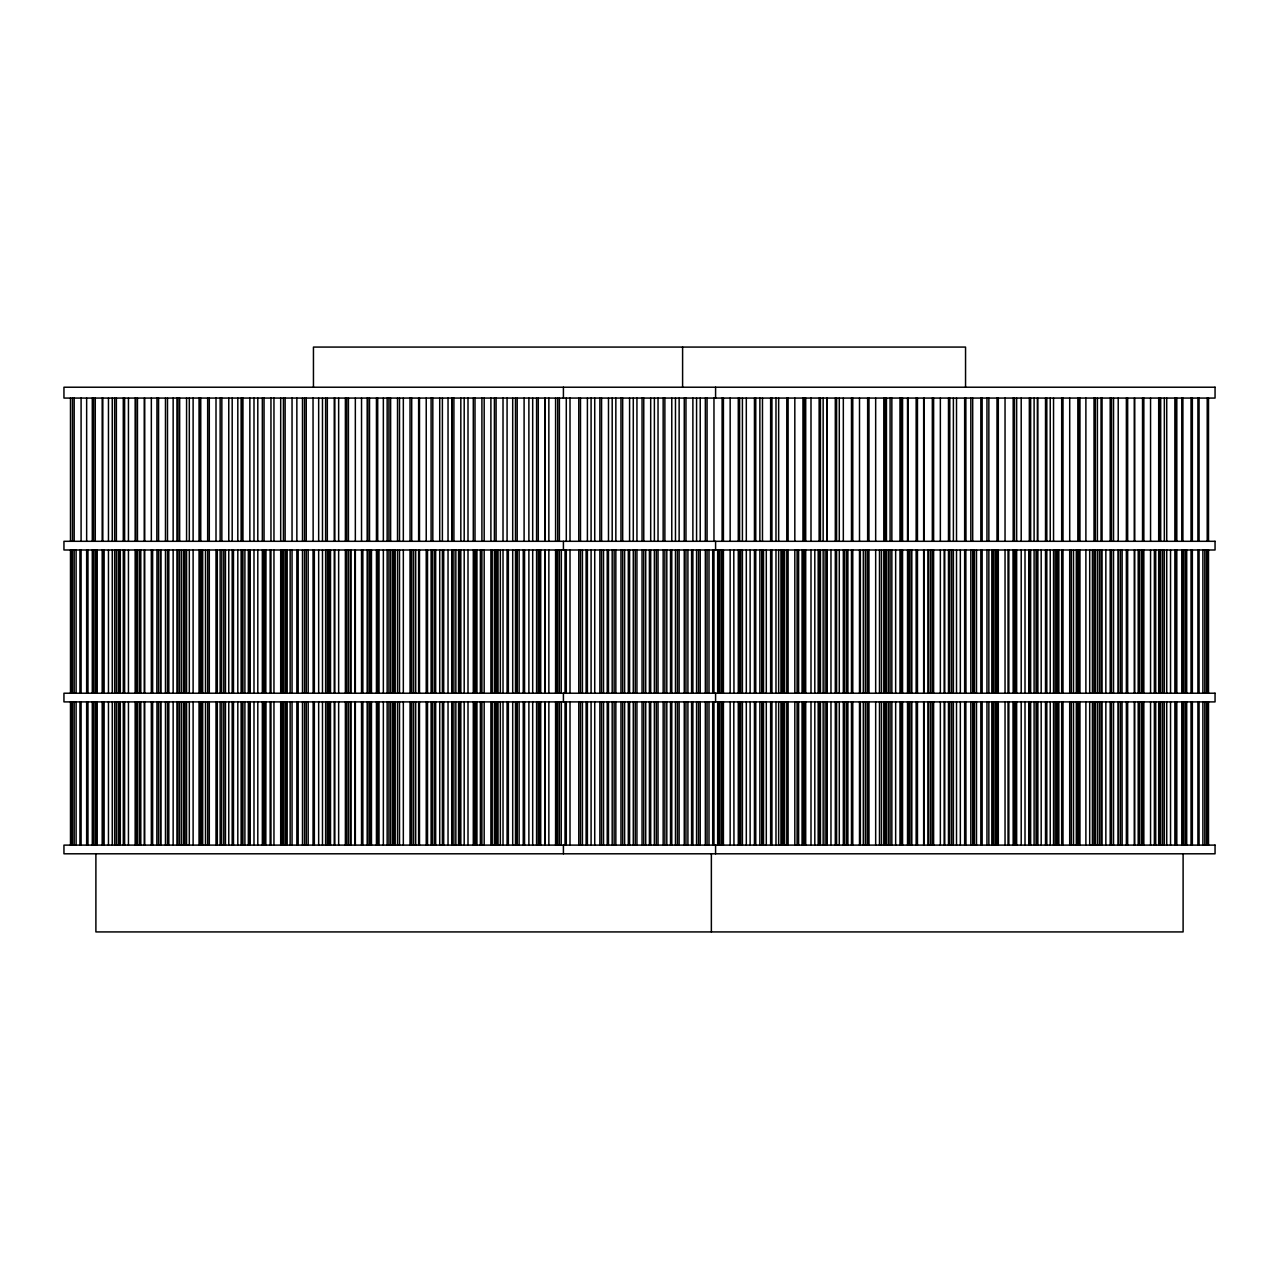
<?xml version="1.0" encoding="UTF-8"?>
<svg xmlns="http://www.w3.org/2000/svg" width="1279" height="1279" viewBox="0 0 1279 1279"><rect width="100%" height="100%" fill="white"/><g stroke="black" fill="none" stroke-linecap="round" stroke-linejoin="round"><path stroke-width="1.5" d="M1208.511 398.073L1208.511 541.305M1208.511 549.986L1208.511 693.218M1208.511 701.899L1208.511 845.115M1207.216 398.073L1207.216 541.305M1207.216 549.986L1207.216 693.218M1207.216 701.899L1207.216 845.115M1206.529 549.986L1206.529 693.218M1206.529 701.899L1206.529 845.115M1204.818 549.986L1204.818 693.218M1204.818 701.899L1204.818 845.115M1202.884 549.986L1202.884 693.218M1202.884 701.899L1202.884 845.115M1199.062 398.073L1199.062 541.305M1199.062 549.986L1199.062 693.218M1199.062 701.899L1199.062 845.115M1197.911 398.073L1197.911 541.305M1197.911 549.986L1197.911 693.218M1197.911 701.899L1197.911 845.115M1192.348 398.073L1192.348 541.305M1192.348 549.986L1192.348 693.218M1192.348 701.899L1192.348 845.115M1191.037 398.073L1191.037 541.305M1191.037 549.986L1191.037 693.218M1191.037 701.899L1191.037 845.115M1186.704 549.986L1186.704 693.218M1186.704 701.899L1186.704 845.115M1185.425 549.986L1185.425 693.218M1185.425 701.899L1185.425 845.115M1183.73 549.986L1183.73 693.218M1183.73 701.899L1183.73 845.115M1183.107 853.796L1183.107 931.927L95.893 931.927L95.893 853.796M1182.899 398.073L1182.899 541.305M1182.899 549.986L1182.899 693.218M1182.899 701.899L1182.899 845.115M1181.78 398.073L1181.78 541.305M1181.78 549.986L1181.78 693.218M1181.78 701.899L1181.78 845.115M1176.808 398.073L1176.808 541.305M1176.808 549.986L1176.808 693.218M1176.808 701.899L1176.808 845.115M1176.184 398.073L1176.184 541.305M1176.184 549.986L1176.184 693.218M1176.184 701.899L1176.184 845.115M1174.873 398.073L1174.873 541.305M1174.873 549.986L1174.873 693.218M1174.873 701.899L1174.873 845.115M1170.541 549.986L1170.541 693.218M1170.541 701.899L1170.541 845.115M1166.736 398.073L1166.736 541.305M1166.736 549.986L1166.736 693.218M1166.736 701.899L1166.736 845.115M1164.338 398.073L1164.338 541.305M1164.338 549.986L1164.338 693.218M1164.338 701.899L1164.338 845.115M1162.627 549.986L1162.627 693.218M1162.627 701.899L1162.627 845.115M1160.692 398.073L1160.692 541.305M1160.692 549.986L1160.692 693.218M1160.692 701.899L1160.692 845.115M1160.005 398.073L1160.005 541.305M1160.005 549.986L1160.005 693.218M1160.005 701.899L1160.005 845.115M1158.694 398.073L1158.694 541.305M1158.694 549.986L1158.694 693.218M1158.694 701.899L1158.694 845.115M1155.72 549.986L1155.72 693.218M1155.72 701.899L1155.72 845.115M1154.377 549.986L1154.377 693.218M1154.377 701.899L1154.377 845.115M1150.556 398.073L1150.556 541.305M1150.556 549.986L1150.556 693.218M1150.556 701.899L1150.556 845.115M1143.842 398.073L1143.842 541.305M1143.842 549.986L1143.842 693.218M1143.842 701.899L1143.842 845.115M1143.234 398.073L1143.234 541.305M1143.234 549.986L1143.234 693.218M1143.234 701.899L1143.234 845.115M1142.531 398.073L1142.531 541.305M1142.531 549.986L1142.531 693.218M1142.531 701.899L1142.531 845.115M1141.539 549.986L1141.539 693.218M1141.539 701.899L1141.539 845.115M1139.589 549.986L1139.589 693.218M1139.589 701.899L1139.589 845.115M1138.198 549.986L1138.198 693.218M1138.198 701.899L1138.198 845.115M1134.617 398.073L1134.617 541.305M1134.617 549.986L1134.617 693.218M1134.617 701.899L1134.617 845.115M1134.393 398.073L1134.393 541.305M1134.393 549.986L1134.393 693.218M1134.393 701.899L1134.393 845.115M1127.662 398.073L1127.662 541.305M1127.662 549.986L1127.662 693.218M1127.662 701.899L1127.662 845.115M1126.367 398.073L1126.367 541.305M1126.367 549.986L1126.367 693.218M1126.367 701.899L1126.367 845.115M1122.147 549.986L1122.035 693.218M1122.035 701.899L1122.147 845.115M1120.436 549.986L1120.436 693.218M1120.436 701.899L1120.436 845.115M1118.501 549.986L1118.501 693.218M1118.501 701.899L1118.501 845.115M1118.214 398.073L1118.214 541.305M1118.214 549.986L1118.214 693.218M1118.214 701.899L1118.214 845.115M1113.529 398.073L1113.529 541.305M1113.529 549.986L1113.529 693.218M1113.529 701.899L1113.529 845.115M1111.499 398.073L1111.499 541.305M1111.499 549.986L1111.499 693.218M1111.499 701.899L1111.499 845.115M1110.188 398.073L1110.188 541.305M1110.188 549.986L1110.188 693.218M1110.188 701.899L1110.188 845.115M1105.855 549.986L1105.855 693.218M1105.855 701.899L1105.855 845.115M1102.05 398.073L1102.05 541.305M1102.05 549.986L1102.05 693.218M1102.05 701.899L1102.05 845.115M1101.043 398.073L1101.043 541.305M1101.043 549.986L1101.043 693.218M1101.043 701.899L1101.043 845.115M1099.348 549.986L1099.348 693.218M1099.348 701.899L1099.348 845.115M1097.398 398.073L1097.398 541.305M1097.398 549.986L1097.398 693.218M1097.398 701.899L1097.398 845.115M1095.336 398.073L1095.336 541.305M1095.336 549.986L1095.336 693.218M1095.336 701.899L1095.336 845.115M1094.025 398.073L1094.025 541.305M1094.025 549.986L1094.025 693.218M1094.025 701.899L1094.025 845.115M1092.426 549.986L1092.426 693.218M1092.426 701.899L1092.426 845.115M1089.692 549.986L1089.692 693.218M1089.692 701.899L1089.692 845.115M1085.887 398.073L1085.887 541.305M1085.887 549.986L1085.887 693.218M1085.887 701.899L1085.887 845.115M1079.956 398.073L1079.956 541.305M1079.956 549.986L1079.956 693.218M1079.956 701.899L1079.956 845.115M1079.156 398.073L1079.156 541.305M1079.156 549.986L1079.156 693.218M1079.156 701.899L1079.156 845.115M1078.245 549.986L1078.245 693.218M1078.245 701.899L1078.245 845.115M1077.845 398.073L1077.845 541.305M1077.845 549.986L1077.845 693.218M1077.845 701.899L1077.845 845.115M1076.31 549.986L1076.31 693.218M1076.31 701.899L1076.31 845.115M1073.513 549.986L1073.513 693.218M1073.513 701.899L1073.513 845.115M1071.338 549.986L1071.338 693.218M1071.338 701.899L1071.338 845.115M1069.708 398.073L1069.708 541.305M1069.708 549.986L1069.708 693.218M1069.708 701.899L1069.708 845.115M1062.993 398.073L1062.993 541.305M1062.993 549.986L1062.993 693.218M1062.993 701.899L1062.993 845.115M1061.682 398.073L1061.682 541.305M1061.682 549.986L1061.682 693.218M1061.682 701.899L1061.682 845.115M1058.852 549.986L1058.852 693.218M1058.852 701.899L1058.852 845.115M1057.349 549.986L1057.349 693.218M1057.349 701.899L1057.349 845.115M1057.157 549.986L1057.157 693.218M1057.157 701.899L1057.157 845.115M1055.207 549.986L1055.207 693.218M1055.207 701.899L1055.207 845.115M1053.544 398.073L1053.544 541.305M1053.544 549.986L1053.544 693.218M1053.544 701.899L1053.544 845.115M1050.235 398.073L1050.235 541.305M1050.235 549.986L1050.235 693.218M1050.235 701.899L1050.235 845.115M1046.814 398.073L1046.814 541.305M1046.814 549.986L1046.814 693.218M1046.814 701.899L1046.814 845.115M1045.519 398.073L1045.519 541.305M1045.519 549.986L1045.519 693.218M1045.519 701.899L1045.519 845.115M1041.186 549.986L1041.186 693.218M1041.186 701.899L1041.186 845.115M1037.765 398.073L1037.765 541.305M1037.765 549.986L1037.765 693.218M1037.765 701.899L1037.765 845.115M1037.365 398.073L1037.365 541.305M1037.365 549.986L1037.365 693.218M1037.365 701.899L1037.365 845.115M1036.054 549.986L1036.054 693.218M1036.054 701.899L1036.054 845.115M1034.103 398.073L1034.103 541.305M1034.103 549.986L1034.103 693.218M1034.103 701.899L1034.103 845.115M1030.65 398.073L1030.65 541.305M1030.65 549.986L1030.65 693.218M1030.65 701.899L1030.65 845.115M1029.339 398.073L1029.339 541.305M1029.339 549.986L1029.339 693.218M1029.339 701.899L1029.339 845.115M1029.147 549.986L1029.147 693.218M1029.147 701.899L1029.147 845.115M1025.007 549.986L1025.007 693.218M1025.007 701.899L1025.007 845.115M1021.202 398.073L1021.202 541.305M1021.202 549.986L1021.202 693.218M1021.202 701.899L1021.202 845.115M1016.661 398.073L1016.661 541.305M1016.661 549.986L1016.661 693.218M1016.661 701.899L1016.661 845.115M1014.95 549.986L1014.95 693.218M1014.95 701.899L1014.95 845.115M1014.487 398.073L1014.487 541.305M1014.487 549.986L1014.487 693.218M1014.487 701.899L1014.487 845.115M1013.176 398.073L1013.176 541.305M1013.016 549.986L1013.176 693.218M1013.016 701.899L1013.176 845.115M1008.843 549.986L1008.843 693.218M1008.843 701.899L1008.843 845.115M1008.044 549.986L1008.044 693.218M1008.044 701.899L1008.044 845.115M1005.038 398.073L1005.038 541.305M1005.038 549.986L1005.038 693.218M1005.038 701.899L1005.038 845.115M998.307 398.073L998.307 541.305M998.307 549.986L998.307 693.218M998.307 701.899L998.307 845.115M996.996 398.073L996.996 541.305M996.996 549.986L996.996 693.218M996.996 701.899L996.996 845.115M995.574 549.986L995.574 693.218M995.574 701.899L995.574 845.115M993.863 549.986L993.863 693.218M993.863 701.899L993.863 845.115M992.664 549.986L992.664 693.218M992.664 701.899L992.664 845.115M991.912 549.986L991.912 693.218M991.912 701.899L991.912 845.115M988.859 398.073L988.859 541.305M988.859 549.986L988.859 693.218M988.859 701.899L988.859 845.115M986.956 398.073L986.956 541.305M986.956 549.986L986.956 693.218M986.956 701.899L986.956 845.115M982.144 398.073L982.144 541.305M982.144 549.986L982.144 693.218M982.144 701.899L982.144 845.115M980.833 398.073L980.833 541.305M980.833 549.986L980.833 693.218M980.833 701.899L980.833 845.115M976.501 549.986L976.501 693.218M976.501 701.899L976.501 845.115M974.47 549.986L974.47 693.218M974.47 701.899L974.47 845.115M972.759 549.986L972.759 693.218M972.759 701.899L972.759 845.115M972.695 398.073L972.695 541.305M972.695 549.986L972.695 693.218M972.695 701.899L972.695 845.115M970.825 398.073L970.825 541.305M970.825 549.986L970.825 693.218M970.825 701.899L970.825 845.115M965.853 398.073L965.965 541.305M965.853 549.986L965.965 693.218M965.853 701.899L965.965 845.115M965.549 387.217L965.549 347.073L313.451 347.073L313.451 387.217M964.654 398.073L964.654 541.305M964.654 549.986L964.654 693.218M964.654 701.899L964.654 845.115M960.337 549.986L960.337 693.218M960.337 701.899L960.337 845.115M956.516 398.073L956.516 541.305M956.516 549.986L956.516 693.218M956.516 701.899L956.516 845.115M953.383 398.073L953.383 541.305M953.383 549.986L953.383 693.218M953.383 701.899L953.383 845.115M951.672 549.986L951.672 693.218M951.672 701.899L951.672 845.115M949.801 398.073L949.721 541.305M949.801 549.986L949.721 693.218M949.801 701.899L949.721 845.115M948.49 398.073L948.49 541.305M948.49 549.986L948.49 693.218M948.49 701.899L948.49 845.115M944.749 549.986L944.749 693.218M944.749 701.899L944.749 845.115M944.158 549.986L944.158 693.218M944.158 701.899L944.158 845.115M940.353 398.073L940.353 541.305M940.353 549.986L940.353 693.218M940.353 701.899L940.353 845.115M933.622 398.073L933.622 541.305M933.622 549.986L933.622 693.218M933.622 701.899L933.622 845.115M932.327 398.073L932.327 541.305M932.279 549.986L932.327 693.218M932.327 701.899L932.279 845.115M930.568 549.986L930.568 693.218M930.568 701.899L930.568 845.115M928.634 549.986L928.634 693.218M928.634 701.899L928.634 845.115M927.994 549.986L927.994 693.218M927.994 701.899L927.994 845.115M924.173 398.073L924.173 541.305M924.173 549.986L924.173 693.218M924.173 701.899L924.173 845.115M923.662 398.073L923.662 541.305M923.662 549.986L923.662 693.218M923.662 701.899L923.662 845.115M917.459 398.073L917.459 541.305M917.459 549.986L917.459 693.218M917.459 701.899L917.459 845.115M916.148 398.073L916.148 541.305M916.148 549.986L916.148 693.218M916.148 701.899L916.148 845.115M911.815 549.986L911.815 693.218M911.815 701.899L911.815 845.115M911.192 549.986L911.192 693.218M911.192 701.899L911.192 845.115M909.481 549.986L909.481 693.218M909.481 701.899L909.481 845.115M908.01 398.073L908.01 541.305M908.01 549.986L908.01 693.218M908.01 701.899L908.01 845.115M907.53 398.073L907.53 541.305M907.53 549.986L907.53 693.218M907.53 701.899L907.53 845.115M902.558 398.073L902.558 541.305M902.558 549.986L902.558 693.218M902.558 701.899L902.558 845.115M901.295 398.073L901.295 541.305M901.295 549.986L901.295 693.218M901.295 701.899L901.295 845.115M899.984 398.073L899.984 541.305M899.984 549.986L899.984 693.218M899.984 701.899L899.984 845.115M895.652 549.986L895.652 693.218M895.652 701.899L895.652 845.115M891.847 398.073L891.847 541.305M891.847 549.986L891.847 693.218M891.847 701.899L891.847 845.115M890.088 398.073L890.088 541.305M890.088 549.986L890.088 693.218M890.088 701.899L890.088 845.115M888.377 549.986L888.377 693.218M888.377 701.899L888.377 845.115M886.443 398.073L886.443 541.305M886.443 549.986L886.443 693.218M886.443 701.899L886.443 845.115M885.116 398.073L885.116 541.305M885.116 549.986L885.116 693.218M885.116 701.899L885.116 845.115M883.805 398.073L883.805 541.305M883.805 549.986L883.805 693.218M883.805 701.899L883.805 845.115M881.471 549.986L881.471 693.218M881.471 701.899L881.471 845.115M879.488 549.986L879.488 693.218M879.488 701.899L879.488 845.115M875.667 398.073L875.667 541.305M875.667 549.986L875.667 693.218M875.667 701.899L875.667 845.115M868.985 398.073L868.953 541.305M868.953 549.986L868.985 693.218M868.953 701.899L868.985 845.115M867.642 398.073L867.642 541.305M867.642 549.986L867.642 693.218M867.642 701.899L867.642 845.115M867.29 549.986L867.29 693.218M867.29 701.899L867.29 845.115M865.339 549.986L865.339 693.218M865.339 701.899L865.339 845.115M863.309 549.986L863.309 693.218M863.309 701.899L863.309 845.115M860.367 549.986L860.367 693.218M860.367 701.899L860.367 845.115M859.504 398.073L859.504 541.305M859.504 549.986L859.504 693.218M859.504 701.899L859.504 845.115M852.773 398.073L852.773 541.305M852.773 549.986L852.773 693.218M852.773 701.899L852.773 845.115M851.478 398.073L851.478 541.305M851.478 549.986L851.478 693.218M851.478 701.899L851.478 845.115M847.897 549.986L847.897 693.218M847.897 701.899L847.897 845.115M847.146 549.986L847.146 693.218M847.146 701.899L847.146 845.115M846.186 549.986L846.186 693.218M846.186 701.899L846.186 845.115M844.252 549.986L844.252 693.218M844.252 701.899L844.252 845.115M843.325 398.073L843.325 541.305M843.325 549.986L843.325 693.218M843.325 701.899L843.325 845.115M839.28 398.073L839.28 541.305M839.28 549.986L839.28 693.218M839.28 701.899L839.28 845.115M836.61 398.073L836.61 541.305M836.61 549.986L836.61 693.218M836.61 701.899L836.61 845.115M835.299 398.073L835.299 541.305M835.299 549.986L835.299 693.218M835.299 701.899L835.299 845.115M830.966 549.986L830.966 693.218M830.966 701.899L830.966 845.115M827.161 398.073L827.161 541.305M827.161 549.986L827.161 693.218M827.161 701.899L827.161 845.115M826.794 398.073L826.794 541.305M826.794 549.986L826.794 693.218M826.794 701.899L826.794 845.115M825.099 549.986L825.099 693.218M825.099 701.899L825.099 845.115M823.148 398.073L823.148 541.305M823.148 549.986L823.148 693.218M823.148 701.899L823.148 845.115M820.447 398.073L820.447 541.305M820.447 549.986L820.447 693.218M820.447 701.899L820.447 845.115M819.136 398.073L819.136 541.305M819.136 549.986L819.136 693.218M819.136 701.899L819.136 845.115M818.176 549.986L818.176 693.218M818.176 701.899L818.176 845.115M814.803 549.986L814.803 693.218M814.803 701.899L814.803 845.115M810.998 398.073L810.998 541.305M810.998 549.986L810.998 693.218M810.998 701.899L810.998 845.115M805.706 398.073L805.706 541.305M805.706 549.986L805.706 693.218M805.706 701.899L805.706 845.115M804.267 398.073L804.267 541.305M804.267 549.986L804.267 693.218M804.267 701.899L804.267 845.115M803.995 549.986L803.995 693.218M803.995 701.899L803.995 845.115M802.956 398.073L802.956 541.305M802.956 549.986L802.956 693.218M802.956 701.899L802.956 845.115M802.061 549.986L802.061 693.218M802.061 701.899L802.061 845.115M798.624 549.986L798.624 693.218M798.624 701.899L798.624 845.115M797.089 549.986L797.089 693.218M797.089 701.899L797.089 845.115M794.819 398.073L794.819 541.305M794.819 549.986L794.819 693.218M794.819 701.899L794.819 845.115M788.104 398.073L788.104 541.305M788.104 549.986L788.104 693.218M788.104 701.899L788.104 845.115M786.793 398.073L786.793 541.305M786.793 549.986L786.793 693.218M786.793 701.899L786.793 845.115M784.603 549.986L784.603 693.218M784.603 701.899L784.603 845.115M782.908 549.986L782.908 693.218M782.908 701.899L782.908 845.115M782.46 549.986L782.46 693.218M782.46 701.899L782.46 845.115M780.957 549.986L780.957 693.218M780.957 701.899L780.957 845.115M778.655 398.073L778.655 541.305M778.655 549.986L778.655 693.218M778.655 701.899L778.655 845.115M775.985 398.073L775.985 541.305M775.985 549.986L775.985 693.218M775.985 701.899L775.985 845.115M771.924 398.073L771.924 541.305M771.924 549.986L771.924 693.218M771.924 701.899L771.924 845.115M770.629 398.073L770.629 541.305M770.629 549.986L770.629 693.218M770.629 701.899L770.629 845.115M766.297 549.986L766.297 693.218M766.297 701.899L766.297 845.115M763.515 549.986L763.515 693.218M763.515 701.899L763.515 845.115M762.476 398.073L762.476 541.305M762.476 549.986L762.476 693.218M762.476 701.899L762.476 845.115M761.804 549.986L761.804 693.218M761.804 701.899L761.804 845.115M759.87 398.073L759.87 541.305M759.87 549.986L759.87 693.218M759.87 701.899L759.87 845.115M755.761 398.073L755.761 541.305M755.761 549.986L755.761 693.218M755.761 701.899L755.761 845.115M754.898 549.986L754.898 693.218M754.898 701.899L754.898 845.115M754.45 398.073L754.45 541.305M754.45 549.986L754.45 693.218M754.45 701.899L754.45 845.115M750.118 549.986L750.118 693.218M750.118 701.899L750.118 845.115M746.312 398.073L746.312 541.305M746.312 549.986L746.312 693.218M746.312 701.899L746.312 845.115M742.412 398.073L742.412 541.305M742.412 549.986L742.412 693.218M742.412 701.899L742.412 845.115M740.717 549.986L740.717 693.218M740.717 701.899L740.717 845.115M739.598 398.073L739.598 541.305M739.598 549.986L739.598 693.218M739.598 701.899L739.598 845.115M738.766 398.073L738.766 541.305M738.766 549.986L738.766 693.218M738.766 701.899L738.766 845.115M738.287 398.073L738.287 541.305M738.287 549.986L738.287 693.218M738.287 701.899L738.287 845.115M733.794 549.986L733.954 693.218M733.794 701.899L733.954 845.115M730.149 398.073L730.149 541.305M730.149 549.986L730.149 693.218M730.149 701.899L730.149 845.115M723.418 398.073L723.418 541.305M723.418 549.986L723.418 693.218M723.418 701.899L723.418 845.115M722.107 398.073L722.107 541.305M722.107 549.986L722.107 693.218M722.107 701.899L722.107 845.115M721.324 549.986L721.324 693.218M721.324 701.899L721.324 845.115M719.613 549.986L719.613 693.218M719.613 701.899L719.613 845.115M717.775 549.986L717.775 693.218M717.775 701.899L717.775 845.115M717.663 549.986L717.663 693.218M717.663 701.899L717.663 845.115M715.585 387.217L715.585 398.073M715.585 541.305L715.585 549.986M715.585 693.218L715.585 701.899M715.585 845.115L715.585 853.796M713.97 398.073L713.97 541.305M713.97 549.986L713.97 693.218M713.97 701.899L713.97 845.115M712.707 549.986L712.707 693.218M712.707 701.899L712.707 845.115M711.364 853.796L711.364 931.927M708.998 549.986L708.998 693.218M708.998 701.899L708.998 845.115M707.063 398.073L707.063 541.305M707.063 549.986L707.063 693.218M707.063 701.899L707.063 845.115M705.353 398.073L705.353 541.305M705.353 549.986L705.353 693.218M705.353 701.899L705.353 845.115M700.221 398.073L700.221 541.305M700.221 549.986L700.221 693.218M700.221 701.899L700.221 845.115M698.51 549.986L698.51 693.218M698.51 701.899L698.51 845.115M696.575 398.073L696.575 541.305M696.575 549.986L696.575 693.218M696.575 701.899L696.575 845.115M692.882 398.073L692.882 541.305M692.882 549.986L692.882 693.218M692.882 701.899L692.882 845.115M691.603 549.986L691.603 693.218M691.603 701.899L691.603 845.115M687.91 549.986L687.91 693.218M687.91 701.899L687.91 845.115M685.96 398.073L685.96 541.305M685.96 549.986L685.96 693.218M685.96 701.899L685.96 845.115M684.265 398.073L684.265 541.305M684.265 549.986L684.265 693.218M684.265 701.899L684.265 845.115M682.602 347.073L682.602 387.217M679.133 398.073L679.133 541.305M679.133 549.986L679.133 693.218M679.133 701.899L679.133 845.115M677.422 549.986L677.422 693.218M677.422 701.899L677.422 845.115M675.472 398.073L675.472 541.305M675.472 549.986L675.472 693.218M675.472 701.899L675.472 845.115M671.779 398.073L671.779 541.305M671.779 549.986L671.779 693.218M671.779 701.899L671.779 845.115M670.516 549.986L670.516 693.218M670.516 701.899L670.516 845.115M666.807 549.986L666.807 693.218M666.807 701.899L666.807 845.115M664.872 398.073L664.872 541.305M664.872 549.986L664.872 693.218M664.872 701.899L664.872 845.115M663.161 398.073L663.161 541.305M663.161 549.986L663.161 693.218M663.161 701.899L663.161 845.115M658.03 398.073L658.03 541.305M658.03 549.986L658.03 693.218M658.03 701.899L658.03 845.115M656.319 549.986L656.319 693.218M656.319 701.899L656.319 845.115M654.384 398.073L654.384 541.305M654.384 549.986L654.384 693.218M654.384 701.899L654.384 845.115M650.691 398.073L650.691 541.305M650.691 549.986L650.691 693.218M650.691 701.899L650.691 845.115M649.412 549.986L649.412 693.218M649.412 701.899L649.412 845.115M645.719 549.986L645.719 693.218M645.719 701.899L645.719 845.115M643.769 398.073L643.769 541.305M643.769 549.986L643.769 693.218M643.769 701.899L643.769 845.115M642.058 398.073L642.058 541.305M642.058 549.986L642.058 693.218M642.058 701.899L642.058 845.115M636.942 398.073L636.942 541.305M636.942 549.986L636.942 693.218M636.942 701.899L636.942 845.115M635.231 549.986L635.231 693.218M635.231 701.899L635.231 845.115M633.281 398.073L633.281 541.305M633.281 549.986L633.281 693.218M633.281 701.899L633.281 845.115M629.588 398.073L629.588 541.305M629.588 549.986L629.588 693.218M629.588 701.899L629.588 845.115M628.309 549.986L628.309 693.218M628.309 701.899L628.309 845.115M624.616 549.986L624.616 693.218M624.616 701.899L624.616 845.115M622.681 398.073L622.681 541.305M622.681 549.986L622.681 693.218M622.681 701.899L622.681 845.115M620.97 398.073L620.97 541.305M620.97 549.986L620.97 693.218M620.97 701.899L620.97 845.115M615.838 398.073L615.838 541.305M615.838 549.986L615.838 693.218M615.838 701.899L615.838 845.115M614.128 549.986L614.128 693.218M614.128 701.899L614.128 845.115M612.193 398.073L612.193 541.305M612.193 549.986L612.193 693.218M612.193 701.899L612.193 845.115M608.484 398.073L608.484 541.305M608.484 549.986L608.484 693.218M608.484 701.899L608.484 845.115M607.221 549.986L607.221 693.218M607.221 701.899L607.221 845.115M603.528 549.986L603.528 693.218M603.528 701.899L603.528 845.115M601.578 398.073L601.578 541.305M601.578 549.986L601.578 693.218M601.578 701.899L601.578 845.115M599.867 398.073L599.867 541.305M599.867 549.986L599.867 693.218M599.867 701.899L599.867 845.115M594.735 398.073L594.735 541.305M594.735 549.986L594.735 693.218M594.735 701.899L594.735 845.115M591.09 398.073L591.09 541.305M591.09 549.986L591.09 693.218M591.09 701.899L591.09 845.115M587.397 398.073L587.397 541.305M587.397 549.986L587.397 693.218M587.397 701.899L587.397 845.115M586.118 549.986L586.118 693.218M586.118 701.899L586.118 845.115M582.425 549.986L582.425 693.218M582.425 701.899L582.425 845.115M580.49 398.073L580.49 541.305M580.49 549.986L580.49 693.218M580.49 701.899L580.49 845.115M578.779 398.073L578.779 541.305M578.779 549.986L578.779 693.218M578.779 701.899L578.779 845.115M570.002 398.073L570.002 541.305M570.002 549.986L570.002 693.218M570.002 701.899L570.002 845.115M566.293 398.073L566.293 541.305M566.293 549.986L566.293 693.218M566.293 701.899L566.293 845.115M565.03 549.986L565.03 693.218M565.03 701.899L565.03 845.115M563.415 387.217L563.415 398.073M563.415 541.305L563.415 549.986M563.415 693.218L563.415 701.899M563.415 845.115L563.415 853.796M561.337 549.986L561.225 693.218M561.337 701.899L561.225 845.115M559.387 398.073L559.387 541.305M559.387 549.986L559.387 693.218M559.387 701.899L559.387 845.115M557.676 398.073L557.676 541.305M557.676 549.986L557.676 693.218M557.676 701.899L557.676 845.115M556.893 549.986L556.893 693.218M556.893 701.899L556.893 845.115M555.582 398.073L555.582 541.305M555.582 549.986L555.582 693.218M555.582 701.899L555.582 845.115M548.851 398.073L548.851 541.305M548.851 549.986L548.851 693.218M548.851 701.899L548.851 845.115M545.206 398.073L545.206 541.305M545.206 549.986L545.206 693.218M545.206 701.899L545.206 845.115M545.046 398.073L545.046 541.305M545.046 549.986L545.046 693.218M545.046 701.899L545.046 845.115M540.713 549.986L540.713 693.218M540.713 701.899L540.713 845.115M540.234 549.986L540.234 693.218M540.234 701.899L540.234 845.115M539.402 549.986L539.402 693.218M539.402 701.899L539.402 845.115M538.283 398.073L538.283 541.305M538.283 549.986L538.283 693.218M538.283 701.899L538.283 845.115M536.588 398.073L536.588 541.305M536.588 549.986L536.588 693.218M536.588 701.899L536.588 845.115M532.688 398.073L532.688 541.305M532.688 549.986L532.688 693.218M532.688 701.899L532.688 845.115M528.882 398.073L528.882 541.305M528.882 549.986L528.882 693.218M528.882 701.899L528.882 845.115M524.55 549.986L524.55 693.218M524.55 701.899L524.55 845.115M524.102 398.073L524.102 541.305M524.102 549.986L524.102 693.218M524.102 701.899L524.102 845.115M523.239 549.986L523.239 693.218M523.239 701.899L523.239 845.115M519.13 549.986L519.13 693.218M519.13 701.899L519.13 845.115M517.196 398.073L517.196 541.305M517.196 549.986L517.196 693.218M517.196 701.899L517.196 845.115M516.524 549.986L516.524 693.218M516.524 701.899L516.524 845.115M515.485 398.073L515.485 541.305M515.485 549.986L515.485 693.218M515.485 701.899L515.485 845.115M512.703 398.073L512.703 541.305M512.703 549.986L512.703 693.218M512.703 701.899L512.703 845.115M508.371 549.986L508.371 693.218M508.371 701.899L508.371 845.115M507.076 398.073L507.076 541.305M507.076 549.986L507.076 693.218M507.076 701.899L507.076 845.115M503.015 398.073L503.015 541.305M503.015 549.986L503.015 693.218M503.015 701.899L503.015 845.115M500.345 549.986L500.345 693.218M500.345 701.899L500.345 845.115M498.043 549.986L498.043 693.218M498.043 701.899L498.043 845.115M496.54 549.986L496.54 693.218M496.54 701.899L496.54 845.115M496.092 398.073L496.092 541.305M496.092 549.986L496.092 693.218M496.092 701.899L496.092 845.115M494.397 398.073L494.397 541.305M494.397 549.986L494.397 693.218M494.397 701.899L494.397 845.115M492.207 549.986L492.207 693.218M492.207 701.899L492.207 845.115M490.896 398.073L490.896 541.305M490.896 549.986L490.896 693.218M490.896 701.899L490.896 845.115M484.181 398.073L484.181 541.305M484.181 549.986L484.181 693.218M484.181 701.899L484.181 845.115M481.911 398.073L481.911 541.305M481.911 549.986L481.911 693.218M481.911 701.899L481.911 845.115M480.376 549.986L480.376 693.218M480.376 701.899L480.376 845.115M476.939 549.986L476.939 693.218M476.939 701.899L476.939 845.115M476.044 549.986L476.044 693.218M476.044 701.899L476.044 845.115M475.005 398.073L475.005 541.305M475.005 549.986L475.005 693.218M475.005 701.899L475.005 845.115M474.733 549.986L474.733 693.218M474.733 701.899L474.733 845.115M473.294 398.073L473.294 541.305M473.294 549.986L473.294 693.218M473.294 701.899L473.294 845.115M468.002 398.073L468.002 541.305M468.002 549.986L468.002 693.218M468.002 701.899L468.002 845.115M464.197 398.073L464.197 541.305M464.197 549.986L464.197 693.218M464.197 701.899L464.197 845.115M460.824 398.073L460.824 541.305M460.824 549.986L460.824 693.218M460.824 701.899L460.824 845.115M459.864 549.986L459.864 693.218M459.864 701.899L459.864 845.115M458.553 549.986L458.553 693.218M458.553 701.899L458.553 845.115M455.852 549.986L455.852 693.218M455.852 701.899L455.852 845.115M453.901 398.073L453.901 541.305M453.901 549.986L453.901 693.218M453.901 701.899L453.901 845.115M452.206 398.073L452.206 541.305M452.206 549.986L452.206 693.218M452.206 701.899L452.206 845.115M451.839 398.073L451.839 541.305M451.839 549.986L451.839 693.218M451.839 701.899L451.839 845.115M448.034 398.073L448.034 541.305M448.034 549.986L448.034 693.218M448.034 701.899L448.034 845.115M443.701 549.986L443.701 693.218M443.701 701.899L443.701 845.115M442.39 398.073L442.39 541.305M442.39 549.986L442.39 693.218M442.39 701.899L442.39 845.115M439.72 398.073L439.72 541.305M439.72 549.986L439.72 693.218M439.72 701.899L439.72 845.115M435.675 549.986L435.675 693.218M435.675 701.899L435.675 845.115M434.748 549.986L434.748 693.218M434.748 701.899L434.748 845.115M432.814 398.073L432.814 541.305M432.814 549.986L432.814 693.218M432.814 701.899L432.814 845.115M431.854 549.986L431.854 693.218M431.854 701.899L431.854 845.115M431.103 398.073L431.103 541.305M431.103 549.986L431.103 693.218M431.103 701.899L431.103 845.115M427.522 549.986L427.522 693.218M427.522 701.899L427.522 845.115M426.227 398.073L426.227 541.305M426.227 549.986L426.227 693.218M426.227 701.899L426.227 845.115M419.496 398.073L419.496 541.305M419.496 549.986L419.496 693.218M419.496 701.899L419.496 845.115M418.633 398.073L418.633 541.305M418.633 549.986L418.633 693.218M418.633 701.899L418.633 845.115M415.691 549.986L415.691 693.218M415.691 701.899L415.691 845.115M413.661 549.986L413.661 693.218M413.661 701.899L413.661 845.115M411.71 398.073L411.71 541.305M411.71 549.986L411.71 693.218M411.71 701.899L411.71 845.115M411.358 549.986L411.358 693.218M411.358 701.899L411.358 845.115M410.015 398.073L410.047 541.305M410.015 549.986L410.047 693.218M410.047 701.899L410.015 845.115M403.333 398.073L403.333 541.305M403.333 549.986L403.333 693.218M403.333 701.899L403.333 845.115M399.512 398.073L399.512 541.305M399.512 549.986L399.512 693.218M399.512 701.899L399.512 845.115M397.529 398.073L397.529 541.305M397.529 549.986L397.529 693.218M397.529 701.899L397.529 845.115M395.195 549.986L395.195 693.218M395.195 701.899L395.195 845.115M393.884 549.986L393.884 693.218M393.884 701.899L393.884 845.115M392.557 549.986L392.557 693.218M392.557 701.899L392.557 845.115M390.623 398.073L390.623 541.305M390.623 549.986L390.623 693.218M390.623 701.899L390.623 845.115M388.912 398.073L388.912 541.305M388.912 549.986L388.912 693.218M388.912 701.899L388.912 845.115M387.153 398.073L387.153 541.305M387.153 549.986L387.153 693.218M387.153 701.899L387.153 845.115M383.348 398.073L383.348 541.305M383.348 549.986L383.348 693.218M383.348 701.899L383.348 845.115M379.016 549.986L379.016 693.218M379.016 701.899L379.016 845.115M377.705 398.073L377.705 541.305M377.705 549.986L377.705 693.218M377.705 701.899L377.705 845.115M376.442 398.073L376.442 541.305M376.442 549.986L376.442 693.218M376.442 701.899L376.442 845.115M371.47 549.986L371.47 693.218M371.47 701.899L371.47 845.115M370.99 549.986L370.99 693.218M370.99 701.899L370.99 845.115M369.519 398.073L369.519 541.305M369.519 549.986L369.519 693.218M369.519 701.899L369.519 845.115M367.808 398.073L367.808 541.305M367.808 549.986L367.808 693.218M367.808 701.899L367.808 845.115M367.185 398.073L367.185 541.305M367.185 549.986L367.185 693.218M367.185 701.899L367.185 845.115M362.852 549.986L362.852 693.218M362.852 701.899L362.852 845.115M361.541 398.073L361.541 541.305M361.541 549.986L361.541 693.218M361.541 701.899L361.541 845.115M355.338 398.073L355.338 541.305M355.338 549.986L355.338 693.218M355.338 701.899L355.338 845.115M354.827 549.986L354.827 693.218M354.827 701.899L354.827 845.115M351.006 549.986L351.006 693.218M351.006 701.899L351.006 845.115M350.366 549.986L350.366 693.218M350.366 701.899L350.366 845.115M348.432 398.073L348.432 541.305M348.432 549.986L348.432 693.218M348.432 701.899L348.432 845.115M346.721 398.073L346.721 541.305M346.673 549.986L346.721 693.218M346.673 701.899L346.721 845.115M345.378 398.073L345.378 541.305M345.378 549.986L345.378 693.218M345.378 701.899L345.378 845.115M338.647 398.073L338.647 541.305M338.647 549.986L338.647 693.218M338.647 701.899L338.647 845.115M334.842 398.073L334.842 541.305M334.842 549.986L334.842 693.218M334.842 701.899L334.842 845.115M334.251 398.073L334.251 541.305M334.251 549.986L334.251 693.218M334.251 701.899L334.251 845.115M330.51 549.986L330.51 693.218M330.51 701.899L330.51 845.115M329.279 549.986L329.279 693.218M329.279 701.899L329.279 845.115M329.199 549.986L329.199 693.218M329.199 701.899L329.199 845.115M327.328 398.073L327.328 541.305M327.328 549.986L327.328 693.218M327.328 701.899L327.328 845.115M325.617 398.073L325.617 541.305M325.617 549.986L325.617 693.218M325.617 701.899L325.617 845.115M322.484 398.073L322.484 541.305M322.484 549.986L322.484 693.218M322.484 701.899L322.484 845.115M318.663 398.073L318.663 541.305M318.663 549.986L318.663 693.218M318.663 701.899L318.663 845.115M314.346 549.986L314.346 693.218M314.346 701.899L314.346 845.115M313.035 398.073L313.147 541.305M313.035 549.986L313.147 693.218M313.147 701.899L313.035 845.115M308.175 549.986L308.175 693.218M308.175 701.899L308.175 845.115M306.241 398.073L306.241 541.305M306.305 549.986L306.241 693.218M306.241 701.899L306.305 845.115M304.53 398.073L304.53 541.305M304.53 549.986L304.53 693.218M304.53 701.899L304.53 845.115M302.499 398.073L302.499 541.305M302.499 549.986L302.499 693.218M302.499 701.899L302.499 845.115M298.167 549.986L298.167 693.218M298.167 701.899L298.167 845.115M296.856 398.073L296.856 541.305M296.856 549.986L296.856 693.218M296.856 701.899L296.856 845.115M292.044 398.073L292.044 541.305M292.044 549.986L292.044 693.218M292.044 701.899L292.044 845.115M290.141 549.986L290.141 693.218M290.141 701.899L290.141 845.115M287.088 549.986L287.088 693.218M287.088 701.899L287.088 845.115M286.336 549.986L286.336 693.218M286.336 701.899L286.336 845.115M285.137 398.073L285.137 541.305M285.137 549.986L285.137 693.218M285.137 701.899L285.137 845.115M283.426 398.073L283.426 541.305M283.426 549.986L283.426 693.218M283.426 701.899L283.426 845.115M282.004 549.986L282.004 693.218M282.004 701.899L282.004 845.115M280.693 398.073L280.693 541.305M280.693 549.986L280.693 693.218M280.693 701.899L280.693 845.115M273.962 398.073L273.962 541.305M273.962 549.986L273.962 693.218M273.962 701.899L273.962 845.115M270.956 398.073L270.956 541.305M270.956 549.986L270.956 693.218M270.956 701.899L270.956 845.115M270.157 549.986L270.157 693.218M270.157 701.899L270.157 845.115M265.984 549.986L265.824 693.218M265.984 701.899L265.824 845.115M264.513 549.986L264.513 693.218M264.513 701.899L264.513 845.115M264.05 398.073L264.05 541.305M264.05 549.986L264.05 693.218M264.05 701.899L264.05 845.115M262.339 398.073L262.339 541.305M262.339 549.986L262.339 693.218M262.339 701.899L262.339 845.115M257.798 398.073L257.798 541.305M257.798 549.986L257.798 693.218M257.798 701.899L257.798 845.115M253.993 398.073L253.993 541.305M253.993 549.986L253.993 693.218M253.993 701.899L253.993 845.115M249.853 398.073L249.853 541.305M249.853 549.986L249.853 693.218M249.853 701.899L249.853 845.115M249.661 549.986L249.661 693.218M249.661 701.899L249.661 845.115M248.35 549.986L248.35 693.218M248.35 701.899L248.35 845.115M244.897 549.986L244.897 693.218M244.897 701.899L244.897 845.115M242.946 398.073L242.946 541.305M242.946 549.986L242.946 693.218M242.946 701.899L242.946 845.115M241.635 398.073L241.635 541.305M241.635 549.986L241.635 693.218M241.635 701.899L241.635 845.115M241.235 398.073L241.235 541.305M241.235 549.986L241.235 693.218M241.235 701.899L241.235 845.115M237.814 398.073L237.814 541.305M237.814 549.986L237.814 693.218M237.814 701.899L237.814 845.115M233.481 549.986L233.481 693.218M233.481 701.899L233.481 845.115M232.186 398.073L232.186 541.305M232.186 549.986L232.186 693.218M232.186 701.899L232.186 845.115M228.765 398.073L228.765 541.305M228.765 549.986L228.765 693.218M228.765 701.899L228.765 845.115M225.456 549.986L225.456 693.218M225.456 701.899L225.456 845.115M223.793 549.986L223.793 693.218M223.793 701.899L223.793 845.115M221.843 398.073L221.843 541.305M221.843 549.986L221.651 693.218M221.843 701.899L221.651 845.115M220.148 398.073L220.148 541.305M220.148 549.986L220.148 693.218M220.148 701.899L220.148 845.115M217.318 549.986L217.318 693.218M217.318 701.899L217.318 845.115M216.007 398.073L216.007 541.305M216.007 549.986L216.007 693.218M216.007 701.899L216.007 845.115M209.292 398.073L209.292 541.305M209.292 549.986L209.292 693.218M209.292 701.899L209.292 845.115M207.662 398.073L207.662 541.305M207.662 549.986L207.662 693.218M207.662 701.899L207.662 845.115M205.487 549.986L205.487 693.218M205.487 701.899L205.487 845.115M202.69 549.986L202.69 693.218M202.69 701.899L202.69 845.115M201.155 549.986L201.155 693.218M201.155 701.899L201.155 845.115M200.755 398.073L200.755 541.305M200.755 549.986L200.755 693.218M200.755 701.899L200.755 845.115M199.844 398.073L199.844 541.305M199.844 549.986L199.844 693.218M199.844 701.899L199.844 845.115M199.044 398.073L199.044 541.305M199.044 549.986L199.044 693.218M199.044 701.899L199.044 845.115M193.113 398.073L193.113 541.305M193.113 549.986L193.113 693.218M193.113 701.899L193.113 845.115M189.308 398.073L189.308 541.305M189.308 549.986L189.308 693.218M189.308 701.899L189.308 845.115M186.574 398.073L186.574 541.305M186.574 549.986L186.574 693.218M186.574 701.899L186.574 845.115M184.975 549.986L184.975 693.218M184.975 701.899L184.975 845.115M183.664 549.986L183.664 693.218M183.664 701.899L183.664 845.115M181.602 549.986L181.602 693.218M181.602 701.899L181.602 845.115M179.652 398.073L179.652 541.305M179.652 549.986L179.652 693.218M179.652 701.899L179.652 845.115M177.957 398.073L177.957 541.305M177.957 549.986L177.957 693.218M177.957 701.899L177.957 845.115M176.95 398.073L176.95 541.305M176.95 549.986L176.95 693.218M176.95 701.899L176.95 845.115M173.145 398.073L173.145 541.305M173.145 549.986L173.145 693.218M173.145 701.899L173.145 845.115M168.812 549.986L168.812 693.218M168.812 701.899L168.812 845.115M167.501 398.073L167.501 541.305M167.501 549.986L167.501 693.218M167.501 701.899L167.501 845.115M165.471 398.073L165.471 541.305M165.471 549.986L165.471 693.218M165.471 701.899L165.471 845.115M160.786 549.986L160.786 693.218M160.786 701.899L160.786 845.115M160.499 549.986L160.499 693.218M160.499 701.899L160.499 845.115M158.564 398.073L158.564 541.305M158.564 549.986L158.564 693.218M158.564 701.899L158.564 845.115M156.965 398.073L156.853 541.305M156.965 549.986L156.853 693.218M156.965 701.899L156.853 845.115M152.633 549.986L152.633 693.218M152.633 701.899L152.633 845.115M151.338 398.073L151.338 541.305M151.338 549.986L151.338 693.218M151.338 701.899L151.338 845.115M144.607 398.073L144.607 541.305M144.607 549.986L144.607 693.218M144.607 701.899L144.607 845.115M144.383 398.073L144.383 541.305M144.383 549.986L144.383 693.218M144.383 701.899L144.383 845.115M140.802 549.986L140.802 693.218M140.802 701.899L140.802 845.115M139.411 549.986L139.411 693.218M139.411 701.899L139.411 845.115M137.461 398.073L137.461 541.305M137.461 549.986L137.461 693.218M137.461 701.899L137.461 845.115M136.469 549.986L136.469 693.218M136.469 701.899L136.469 845.115M135.766 398.073L135.766 541.305M135.766 549.986L135.766 693.218M135.766 701.899L135.766 845.115M135.158 398.073L135.158 541.305M135.158 549.986L135.158 693.218M135.158 701.899L135.158 845.115M128.444 398.073L128.444 541.305M128.444 549.986L128.444 693.218M128.444 701.899L128.444 845.115M124.623 398.073L124.623 541.305M124.623 549.986L124.623 693.218M124.623 701.899L124.623 845.115M123.28 398.073L123.28 541.305M123.28 549.986L123.28 693.218M123.28 701.899L123.28 845.115M120.306 549.986L120.306 693.218M120.306 701.899L120.306 845.115M118.995 549.986L118.995 693.218M118.995 701.899L118.995 845.115M118.307 549.986L118.307 693.218M118.307 701.899L118.307 845.115M116.373 398.073L116.373 541.305M116.373 549.986L116.373 693.218M116.373 701.899L116.373 845.115M114.662 398.073L114.662 541.305M114.662 549.986L114.662 693.218M114.662 701.899L114.662 845.115M112.264 398.073L112.264 541.305M112.264 549.986L112.264 693.218M112.264 701.899L112.264 845.115M108.459 398.073L108.459 541.305M108.459 549.986L108.459 693.218M108.459 701.899L108.459 845.115M104.127 549.986L104.127 693.218M104.127 701.899L104.127 845.115M102.816 398.073L102.816 541.305M102.816 549.986L102.816 693.218M102.816 701.899L102.816 845.115M102.192 398.073L102.192 541.305M102.192 549.986L102.192 693.218M102.192 701.899L102.192 845.115M97.22 549.986L97.22 693.218M97.22 701.899L97.22 845.115M96.101 549.986L96.101 693.218M96.101 701.899L96.101 845.115M95.27 398.073L95.27 541.305M95.27 549.986L95.27 693.218M95.27 701.899L95.27 845.115M93.575 398.073L93.575 541.305M93.575 549.986L93.575 693.218M93.575 701.899L93.575 845.115M92.296 398.073L92.296 541.305M92.296 549.986L92.296 693.218M92.296 701.899L92.296 845.115M87.963 549.986L87.963 693.218M87.963 701.899L87.963 845.115M86.652 398.073L86.652 541.305M86.652 549.986L86.652 693.218M86.652 701.899L86.652 845.115M81.089 398.073L81.089 541.305M81.089 549.986L81.089 693.218M81.089 701.899L81.089 845.115M79.938 549.986L79.938 693.218M79.938 701.899L79.938 845.115M76.116 549.986L76.116 693.218M76.116 701.899L76.116 845.115M74.182 398.073L74.182 541.305M74.182 549.986L74.182 693.218M74.182 701.899L74.182 845.115M72.471 398.073L72.471 541.305M72.471 549.986L72.471 693.218M72.471 701.899L72.471 845.115M71.784 549.986L71.784 693.218M71.784 701.899L71.784 845.115M70.489 398.073L70.489 541.305M70.489 549.986L70.489 693.218M70.489 701.899L70.489 845.115M1215.05 387.217L63.95 387.217L63.95 398.073L1215.05 398.073L1215.05 387.217M1215.05 541.305L63.95 541.305L63.95 549.986L1215.05 549.986L1215.05 541.305M1215.05 693.218L63.95 693.218L63.95 701.899L1215.05 701.899L1215.05 693.218M1215.05 845.115L63.95 845.115L63.95 853.796L1215.05 853.796L1215.05 845.115"/></g></svg>
